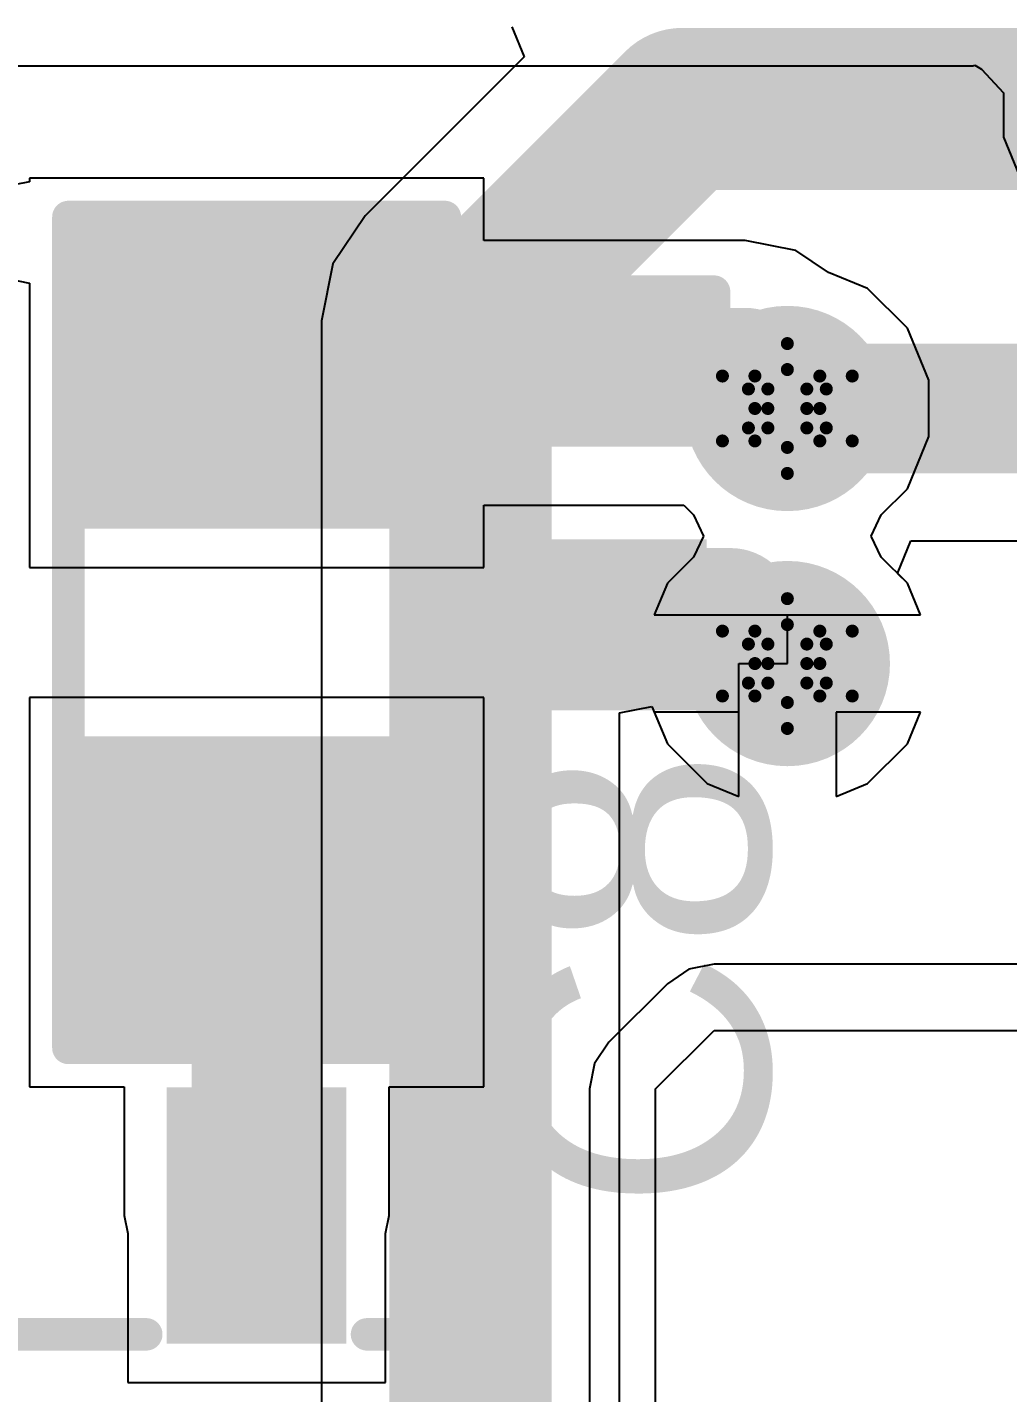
# Model space of a CAD drawing. Header units: inches. Extents: x -18 to 237, y -41 to 211.
# Drawn here: x 20.58 to 24.42, y 89.7 to 95.04 of the extents above; entities that cross this region are included whole.
import ezdxf

# ---------------------------------------------------------------- set-up
doc = ezdxf.new("R2010")
doc.units = ezdxf.units.IN
for name, color, linetype in [('Bottom Layer', 5, 'Continuous'), ('Bottom Solder', 6, 'Continuous'), ('Drill Drawing', 1, 'Continuous'), ('Top Layer', 1, 'Continuous'), ('Top Overlay', 2, 'Continuous'), ('Top Paste', 8, 'Continuous'), ('Top Solder', 216, 'Continuous'), ('Via Holes', 16, 'Continuous')]:
    doc.layers.add(name, color=color, linetype=linetype)
doc.styles.add('Arial', font='', dxfattribs={"height": 0.2})
doc.styles.get('Arial').set_extended_font_data('Arial')

# ---------------------------------------------------------------- blocks, each defined once
blk = doc.blocks.new('RES_0805_70')
at = {"layer": 'Top Layer'}
for points in [[(-1.524, 0.635), (-0.508, 0.635), (-0.508, -0.635), (-1.524, -0.635)], [(0.508, 0.635), (1.524, 0.635), (1.524, -0.635), (0.508, -0.635)]]:
    blk.add_hatch(color=1, dxfattribs=at).paths.add_polyline_path(points)
at = {"layer": 'Top Paste'}
for points in [[(-1.524, 0.635), (-0.508, 0.635), (-0.508, -0.635), (-1.524, -0.635)], [(0.508, 0.635), (1.524, 0.635), (1.524, -0.635), (0.508, -0.635)]]:
    blk.add_hatch(color=8, dxfattribs=at).paths.add_polyline_path(points)
at = {"layer": 'Top Solder'}
for points in [[(-1.6256, 0.7366), (-0.4064, 0.7366), (-0.4064, -0.7366), (-1.6256, -0.7366)], [(0.4064, 0.7366), (1.6256, 0.7366), (1.6256, -0.7366), (0.4064, -0.7366)]]:
    blk.add_hatch(color=216, dxfattribs=at).paths.add_polyline_path(points)
at = {"layer": 'Top Overlay'}
for points in [[(-1.6256, 0.7366, 0.127, 0.127, 0), (1.6256, 0.7366, 0.127, 0.127, 0)], [(-1.6256, 0.7366, 0.127, 0.127, 0), (-1.6256, -0.7366, 0.127, 0.127, 0)], [(1.6256, 0.7366, 0.127, 0.127, 0), (1.6256, -0.7366, 0.127, 0.127, 0)], [(-1.6256, -0.7366, 0.127, 0.127, 0), (1.6256, -0.7366, 0.127, 0.127, 0)]]:
    blk.add_lwpolyline(points, format="xyseb", dxfattribs=at)
for points in [[(-1.65735, 0.7366, 0.0635, 0.0635, 1), (-1.59385, 0.7366, 0.0635, 0.0635, 1)], [(-1.65735, 0.7366, 0.0635, 0.0635, 1), (-1.59385, 0.7366, 0.0635, 0.0635, 1)], [(1.59385, 0.7366, 0.0635, 0.0635, 1), (1.65735, 0.7366, 0.0635, 0.0635, 1)], [(1.59385, 0.7366, 0.0635, 0.0635, 1), (1.65735, 0.7366, 0.0635, 0.0635, 1)], [(-1.65735, -0.7366, 0.0635, 0.0635, 1), (-1.59385, -0.7366, 0.0635, 0.0635, 1)], [(-1.65735, -0.7366, 0.0635, 0.0635, 1), (-1.59385, -0.7366, 0.0635, 0.0635, 1)], [(1.59385, -0.7366, 0.0635, 0.0635, 1), (1.65735, -0.7366, 0.0635, 0.0635, 1)], [(1.59385, -0.7366, 0.0635, 0.0635, 1), (1.65735, -0.7366, 0.0635, 0.0635, 1)]]:
    blk.add_lwpolyline(points, format="xyseb", close=True, dxfattribs=at)
blk = doc.blocks.new('SOT_323_119')
at = {"layer": 'Top Layer'}
for points in [[(-0.25, 1.5), (0.25, 1.5), (0.25, 0.7), (-0.25, 0.7)], [(-0.9, -0.7), (-0.4, -0.7), (-0.4, -1.5), (-0.9, -1.5)], [(0.9, -1.5), (0.4, -1.5), (0.4, -0.7), (0.9, -0.7)]]:
    blk.add_hatch(color=1, dxfattribs=at).paths.add_polyline_path(points)
at = {"layer": 'Top Paste'}
for points in [[(-0.25, 1.5), (0.25, 1.5), (0.25, 0.7), (-0.25, 0.7)], [(-0.9, -0.7), (-0.4, -0.7), (-0.4, -1.5), (-0.9, -1.5)], [(0.9, -1.5), (0.4, -1.5), (0.4, -0.7), (0.9, -0.7)]]:
    blk.add_hatch(color=8, dxfattribs=at).paths.add_polyline_path(points)
at = {"layer": 'Top Solder'}
for points in [[(-0.3516, 1.6016), (0.3516, 1.6016), (0.3516, 0.5984), (-0.3516, 0.5984)], [(-1.0016, -0.5984), (-0.2984, -0.5984), (-0.2984, -1.6016), (-1.0016, -1.6016)], [(1.0016, -1.6016), (0.2984, -1.6016), (0.2984, -0.5984), (1.0016, -0.5984)]]:
    blk.add_hatch(color=216, dxfattribs=at).paths.add_polyline_path(points)
at = {"layer": 'Top Overlay'}
for points in [[(-1.0414, -0.4318, 0.127, 0.127, 0), (-1.0414, 0.635, 0.127, 0.127, 0)], [(-1.0414, 0.635, 0.127, 0.127, 0), (-0.4318, 0.635, 0.127, 0.127, 0)], [(0.4318, 0.635, 0.127, 0.127, 0), (1.0414, 0.635, 0.127, 0.127, 0)], [(1.0414, -0.4318, 0.127, 0.127, 0), (1.0414, 0.635, 0.127, 0.127, 0)], [(-0.1778, -0.762, 0.127, 0.127, 0), (0.2032, -0.762, 0.127, 0.127, 0)], [(-1.1938, -1.1938, 0.127, 0.127, 0), (-1.1938, -0.9398, 0.127, 0.127, 0)], [(-1.1938, -0.9398, 0.127, 0.127, 0), (-1.0668, -1.0668, 0.127, 0.127, 0)], [(-1.1938, -1.1938, 0.127, 0.127, 0), (-1.0668, -1.0668, 0.127, 0.127, 0)]]:
    blk.add_lwpolyline(points, format="xyseb", dxfattribs=at)
for points in [[(-1.0732, 0.635, 0.0635, 0.0635, 1), (-1.0096, 0.635, 0.0635, 0.0635, 1)], [(-1.0732, 0.635, 0.0635, 0.0635, 1), (-1.0096, 0.635, 0.0635, 0.0635, 1)], [(-0.4636, 0.635, 0.0635, 0.0635, 1), (-0.4001, 0.635, 0.0635, 0.0635, 1)], [(0.4001, 0.635, 0.0635, 0.0635, 1), (0.4636, 0.635, 0.0635, 0.0635, 1)], [(1.0096, 0.635, 0.0635, 0.0635, 1), (1.0732, 0.635, 0.0635, 0.0635, 1)], [(1.0096, 0.635, 0.0635, 0.0635, 1), (1.0732, 0.635, 0.0635, 0.0635, 1)], [(-1.0732, -0.4318, 0.0635, 0.0635, 1), (-1.0096, -0.4318, 0.0635, 0.0635, 1)], [(1.0096, -0.4318, 0.0635, 0.0635, 1), (1.0732, -0.4318, 0.0635, 0.0635, 1)], [(-0.2095, -0.762, 0.0635, 0.0635, 1), (-0.1461, -0.762, 0.0635, 0.0635, 1)], [(0.1714, -0.762, 0.0635, 0.0635, 1), (0.2349, -0.762, 0.0635, 0.0635, 1)], [(-1.2255, -0.9398, 0.0635, 0.0635, 1), (-1.1621, -0.9398, 0.0635, 0.0635, 1)], [(-1.2255, -0.9398, 0.0635, 0.0635, 1), (-1.1621, -0.9398, 0.0635, 0.0635, 1)], [(-1.0985, -1.0668, 0.0635, 0.0635, 1), (-1.0351, -1.0668, 0.0635, 0.0635, 1)], [(-1.0985, -1.0668, 0.0635, 0.0635, 1), (-1.0351, -1.0668, 0.0635, 0.0635, 1)], [(-1.2255, -1.1938, 0.0635, 0.0635, 1), (-1.1621, -1.1938, 0.0635, 0.0635, 1)], [(-1.2255, -1.1938, 0.0635, 0.0635, 1), (-1.1621, -1.1938, 0.0635, 0.0635, 1)]]:
    blk.add_lwpolyline(points, format="xyseb", close=True, dxfattribs=at)
blk = doc.blocks.new('C___0402_155')
at = {"layer": 'Top Layer'}
for points in [[(-0.6985, -0.3175), (-0.6985, 0.3175), (-0.2413, 0.3175), (-0.2413, -0.3175)], [(0.2413, -0.3175), (0.2413, 0.3175), (0.6985, 0.3175), (0.6985, -0.3175)]]:
    blk.add_hatch(color=1, dxfattribs=at).paths.add_polyline_path(points)
at = {"layer": 'Top Paste'}
for points in [[(-0.6985, -0.3175), (-0.6985, 0.3175), (-0.2413, 0.3175), (-0.2413, -0.3175)], [(0.2413, -0.3175), (0.2413, 0.3175), (0.6985, 0.3175), (0.6985, -0.3175)]]:
    blk.add_hatch(color=8, dxfattribs=at).paths.add_polyline_path(points)
at = {"layer": 'Top Solder'}
for points in [[(-0.7585, -0.3775), (-0.7585, 0.3775), (-0.1813, 0.3775), (-0.1813, -0.3775)], [(0.1813, -0.3775), (0.1813, 0.3775), (0.7585, 0.3775), (0.7585, -0.3775)]]:
    blk.add_hatch(color=216, dxfattribs=at).paths.add_polyline_path(points)
at = {"layer": 'Top Overlay'}
for points in [[(-0.2794, 0.4064, 0.127, 0.127, 0), (-0.7874, 0.4064, 0.127, 0.127, 0)], [(-0.7874, -0.4064, 0.127, 0.127, 0), (-0.7874, 0.4064, 0.127, 0.127, 0)], [(0.7874, 0.4064, 0.127, 0.127, 0), (0.2794, 0.4064, 0.127, 0.127, 0)], [(0.7874, -0.4064, 0.127, 0.127, 0), (0.7874, 0.4064, 0.127, 0.127, 0)], [(-0.2794, -0.4064, 0.127, 0.127, 0), (-0.7874, -0.4064, 0.127, 0.127, 0)], [(0.7874, -0.4064, 0.127, 0.127, 0), (0.2794, -0.4064, 0.127, 0.127, 0)]]:
    blk.add_lwpolyline(points, format="xyseb", dxfattribs=at)
for points in [[(-0.8191, 0.4064, 0.0635, 0.0635, 1), (-0.7556, 0.4064, 0.0635, 0.0635, 1)], [(-0.8191, 0.4064, 0.0635, 0.0635, 1), (-0.7556, 0.4064, 0.0635, 0.0635, 1)], [(-0.3111, 0.4064, 0.0635, 0.0635, 1), (-0.2477, 0.4064, 0.0635, 0.0635, 1)], [(0.2477, 0.4064, 0.0635, 0.0635, 1), (0.3111, 0.4064, 0.0635, 0.0635, 1)], [(0.7556, 0.4064, 0.0635, 0.0635, 1), (0.8191, 0.4064, 0.0635, 0.0635, 1)], [(0.7556, 0.4064, 0.0635, 0.0635, 1), (0.8191, 0.4064, 0.0635, 0.0635, 1)], [(-0.8191, -0.4064, 0.0635, 0.0635, 1), (-0.7556, -0.4064, 0.0635, 0.0635, 1)], [(-0.8191, -0.4064, 0.0635, 0.0635, 1), (-0.7556, -0.4064, 0.0635, 0.0635, 1)], [(-0.3111, -0.4064, 0.0635, 0.0635, 1), (-0.2477, -0.4064, 0.0635, 0.0635, 1)], [(0.2477, -0.4064, 0.0635, 0.0635, 1), (0.3111, -0.4064, 0.0635, 0.0635, 1)], [(0.7556, -0.4064, 0.0635, 0.0635, 1), (0.8191, -0.4064, 0.0635, 0.0635, 1)], [(0.7556, -0.4064, 0.0635, 0.0635, 1), (0.8191, -0.4064, 0.0635, 0.0635, 1)]]:
    blk.add_lwpolyline(points, format="xyseb", close=True, dxfattribs=at)

msp = doc.modelspace()

# ---------------------------------------------------------------- hatches: boundary and pattern name
at = {"layer": 'Bottom Layer'}
h = msp.add_hatch(color=5, dxfattribs=at)
edge = h.paths.add_edge_path()
edge.add_arc((23.5531, 93.5512), 0.3, 0, 360)
h = msp.add_hatch(color=5, dxfattribs=at)
edge = h.paths.add_edge_path()
edge.add_arc((23.5531, 92.5532), 0.3, 0, 360)
at = {"layer": 'Bottom Solder'}
h = msp.add_hatch(color=6, dxfattribs=at)
edge = h.paths.add_edge_path()
edge.add_arc((23.5531, 93.5512), 0.4016, 0, 360)
h = msp.add_hatch(color=6, dxfattribs=at)
edge = h.paths.add_edge_path()
edge.add_arc((23.5531, 92.5532), 0.4016, 0, 360)
at = {"layer": 'Top Layer'}
h = msp.add_hatch(color=1, dxfattribs=at)
edge = h.paths.add_edge_path()
edge.add_arc((23.5531, 93.5512), 0.3, 0, 360)
h = msp.add_hatch(color=1, dxfattribs=at)
edge = h.paths.add_edge_path()
edge.add_arc((23.5531, 92.5532), 0.3, 0, 360)
at = {"layer": 'Top Solder'}
h = msp.add_hatch(color=216, dxfattribs=at)
edge = h.paths.add_edge_path()
edge.add_arc((23.5531, 93.5512), 0.4016, 0, 360)
h = msp.add_hatch(color=216, dxfattribs=at)
edge = h.paths.add_edge_path()
edge.add_arc((23.5531, 92.5532), 0.4016, 0, 360)
at = {"layer": 'Via Holes'}
h = msp.add_hatch(color=7, dxfattribs=at)
edge = h.paths.add_edge_path()
edge.add_arc((23.5531, 93.5512), 0.15, 0, 360)
h = msp.add_hatch(color=7, dxfattribs=at)
edge = h.paths.add_edge_path()
edge.add_arc((23.5531, 92.5532), 0.15, 0, 360)

# ---------------------------------------------------------------- linework, layer by layer
at = {"layer": 'Bottom Layer'}
for p, q in [((22.4746, 95.0448), (22.5232, 94.9275)), ((22.5232, 94.9275), (21.9014, 94.3056)), ((21.9014, 94.3056), (21.7751, 94.1166)), ((21.7751, 94.1166), (21.7307, 93.8936)), ((21.7307, 93.8936), (21.7307, 85.6904)), ((23.9836, 92.9062), (24.0362, 93.0332)), ((24.0362, 93.0332), (27.4188, 93.0332)), ((24.0228, 92.8671), (23.9836, 92.9062)), ((24.0739, 92.7437), (24.0228, 92.8671)), ((23.5531, 92.5532), (23.5531, 92.7437)), ((23.5531, 92.7437), (24.0739, 92.7437)), ((23.3626, 92.0325), (23.3626, 92.5532)), ((23.3626, 92.5532), (23.5531, 92.5532)), ((22.8961, 92.3599), (23.0231, 92.3852)), ((23.0231, 92.3852), (23.0835, 92.2394)), ((22.8961, 85.9318), (22.8961, 92.3599)), ((24.0739, 92.3627), (23.7436, 92.3627)), ((23.7436, 92.3627), (23.7436, 92.0325)), ((24.0228, 92.2394), (24.0739, 92.3627)), ((23.0835, 92.2394), (23.2393, 92.0836)), ((23.8669, 92.0836), (24.0228, 92.2394)), ((23.2393, 92.0836), (23.3626, 92.0325)), ((23.7436, 92.0325), (23.8669, 92.0836))]:
    msp.add_line(p, q, dxfattribs=at)
for points in [[(22.3134, 93.8936, 0.635, 0.635, 0), (23.1428, 94.723, 0.635, 0.635, 0)], [(23.1428, 94.723, 0.635, 0.635, 0), (24.9525, 94.723, 0.635, 0.635, 0)], [(22.3134, 85.6904, 0.635, 0.635, 0), (22.3134, 93.8936, 0.635, 0.635, 0)], [(23.5531, 93.5512, 0.508, 0.508, 0), (27.593, 93.5512, 0.508, 0.508, 0)]]:
    msp.add_lwpolyline(points, format="xyseb", dxfattribs=at)
for points in [[(22.9841, 94.723, 0.3175, 0.3175, 1), (23.3016, 94.723, 0.3175, 0.3175, 1)], [(22.9841, 94.723, 0.3175, 0.3175, 1), (23.3016, 94.723, 0.3175, 0.3175, 1)], [(22.1547, 93.8936, 0.3175, 0.3175, 1), (22.4722, 93.8936, 0.3175, 0.3175, 1)], [(22.1547, 93.8936, 0.3175, 0.3175, 1), (22.4722, 93.8936, 0.3175, 0.3175, 1)], [(23.4261, 93.5512, 0.254, 0.254, 1), (23.6801, 93.5512, 0.254, 0.254, 1)]]:
    msp.add_lwpolyline(points, format="xyseb", close=True, dxfattribs=at)
at = {"layer": 'Drill Drawing'}
for points in [[(23.4261, 93.6782, 0.0508, 0.0508, 0), (23.5531, 93.8052, 0.0508, 0.0508, 0)], [(23.5531, 93.8052, 0.0508, 0.0508, 0), (23.6801, 93.6782, 0.0508, 0.0508, 0)], [(23.4769, 93.6274, 0.0508, 0.0508, 0), (23.5531, 93.7036, 0.0508, 0.0508, 0)], [(23.5531, 93.7036, 0.0508, 0.0508, 0), (23.6293, 93.6274, 0.0508, 0.0508, 0)], [(23.2991, 93.6782, 0.0508, 0.0508, 0), (23.4261, 93.5512, 0.0508, 0.0508, 0)], [(23.2991, 93.6782, 0.0508, 0.0508, 0), (23.4261, 93.6782, 0.0508, 0.0508, 0)], [(23.4007, 93.6274, 0.0508, 0.0508, 0), (23.4769, 93.5512, 0.0508, 0.0508, 0)], [(23.4007, 93.6274, 0.0508, 0.0508, 0), (23.4769, 93.6274, 0.0508, 0.0508, 0)], [(23.6293, 93.6274, 0.0508, 0.0508, 0), (23.7055, 93.6274, 0.0508, 0.0508, 0)], [(23.6293, 93.5512, 0.0508, 0.0508, 0), (23.7055, 93.6274, 0.0508, 0.0508, 0)], [(23.6801, 93.6782, 0.0508, 0.0508, 0), (23.8071, 93.6782, 0.0508, 0.0508, 0)], [(23.6801, 93.5512, 0.0508, 0.0508, 0), (23.8071, 93.6782, 0.0508, 0.0508, 0)], [(23.2991, 93.4242, 0.0508, 0.0508, 0), (23.4261, 93.5512, 0.0508, 0.0508, 0)], [(23.4007, 93.475, 0.0508, 0.0508, 0), (23.4769, 93.5512, 0.0508, 0.0508, 0)], [(23.6293, 93.5512, 0.0508, 0.0508, 0), (23.7055, 93.475, 0.0508, 0.0508, 0)], [(23.6801, 93.5512, 0.0508, 0.0508, 0), (23.8071, 93.4242, 0.0508, 0.0508, 0)], [(23.4007, 93.475, 0.0508, 0.0508, 0), (23.4769, 93.475, 0.0508, 0.0508, 0)], [(23.4769, 93.475, 0.0508, 0.0508, 0), (23.5531, 93.3988, 0.0508, 0.0508, 0)], [(23.5531, 93.3988, 0.0508, 0.0508, 0), (23.6293, 93.475, 0.0508, 0.0508, 0)], [(23.6293, 93.475, 0.0508, 0.0508, 0), (23.7055, 93.475, 0.0508, 0.0508, 0)], [(23.2991, 93.4242, 0.0508, 0.0508, 0), (23.4261, 93.4242, 0.0508, 0.0508, 0)], [(23.4261, 93.4242, 0.0508, 0.0508, 0), (23.5531, 93.2972, 0.0508, 0.0508, 0)], [(23.5531, 93.2972, 0.0508, 0.0508, 0), (23.6801, 93.4242, 0.0508, 0.0508, 0)], [(23.6801, 93.4242, 0.0508, 0.0508, 0), (23.8071, 93.4242, 0.0508, 0.0508, 0)], [(23.4261, 92.6802, 0.0508, 0.0508, 0), (23.5531, 92.8072, 0.0508, 0.0508, 0)], [(23.5531, 92.8072, 0.0508, 0.0508, 0), (23.6801, 92.6802, 0.0508, 0.0508, 0)], [(23.2991, 92.6802, 0.0508, 0.0508, 0), (23.4261, 92.5532, 0.0508, 0.0508, 0)], [(23.2991, 92.6802, 0.0508, 0.0508, 0), (23.4261, 92.6802, 0.0508, 0.0508, 0)], [(23.4769, 92.6294, 0.0508, 0.0508, 0), (23.5531, 92.7056, 0.0508, 0.0508, 0)], [(23.5531, 92.7056, 0.0508, 0.0508, 0), (23.6293, 92.6294, 0.0508, 0.0508, 0)], [(23.6801, 92.6802, 0.0508, 0.0508, 0), (23.8071, 92.6802, 0.0508, 0.0508, 0)], [(23.6801, 92.5532, 0.0508, 0.0508, 0), (23.8071, 92.6802, 0.0508, 0.0508, 0)], [(23.4007, 92.6294, 0.0508, 0.0508, 0), (23.4769, 92.5532, 0.0508, 0.0508, 0)], [(23.4007, 92.6294, 0.0508, 0.0508, 0), (23.4769, 92.6294, 0.0508, 0.0508, 0)], [(23.6293, 92.6294, 0.0508, 0.0508, 0), (23.7055, 92.6294, 0.0508, 0.0508, 0)], [(23.6293, 92.5532, 0.0508, 0.0508, 0), (23.7055, 92.6294, 0.0508, 0.0508, 0)], [(23.2991, 92.4262, 0.0508, 0.0508, 0), (23.4261, 92.5532, 0.0508, 0.0508, 0)], [(23.4007, 92.477, 0.0508, 0.0508, 0), (23.4769, 92.5532, 0.0508, 0.0508, 0)], [(23.6293, 92.5532, 0.0508, 0.0508, 0), (23.7055, 92.477, 0.0508, 0.0508, 0)], [(23.6801, 92.5532, 0.0508, 0.0508, 0), (23.8071, 92.4262, 0.0508, 0.0508, 0)], [(23.4007, 92.477, 0.0508, 0.0508, 0), (23.4769, 92.477, 0.0508, 0.0508, 0)], [(23.4769, 92.477, 0.0508, 0.0508, 0), (23.5531, 92.4008, 0.0508, 0.0508, 0)], [(23.5531, 92.4008, 0.0508, 0.0508, 0), (23.6293, 92.477, 0.0508, 0.0508, 0)], [(23.6293, 92.477, 0.0508, 0.0508, 0), (23.7055, 92.477, 0.0508, 0.0508, 0)], [(23.2991, 92.4262, 0.0508, 0.0508, 0), (23.4261, 92.4262, 0.0508, 0.0508, 0)], [(23.4261, 92.4262, 0.0508, 0.0508, 0), (23.5531, 92.2992, 0.0508, 0.0508, 0)], [(23.5531, 92.2992, 0.0508, 0.0508, 0), (23.6801, 92.4262, 0.0508, 0.0508, 0)], [(23.6801, 92.4262, 0.0508, 0.0508, 0), (23.8071, 92.4262, 0.0508, 0.0508, 0)]]:
    msp.add_lwpolyline(points, format="xyseb", dxfattribs=at)
for points in [[(23.5404, 93.8052, 0.0254, 0.0254, 1), (23.5658, 93.8052, 0.0254, 0.0254, 1)], [(23.5404, 93.8052, 0.0254, 0.0254, 1), (23.5658, 93.8052, 0.0254, 0.0254, 1)], [(23.5404, 93.7036, 0.0254, 0.0254, 1), (23.5658, 93.7036, 0.0254, 0.0254, 1)], [(23.5404, 93.7036, 0.0254, 0.0254, 1), (23.5658, 93.7036, 0.0254, 0.0254, 1)], [(23.2864, 93.6782, 0.0254, 0.0254, 1), (23.3118, 93.6782, 0.0254, 0.0254, 1)], [(23.2864, 93.6782, 0.0254, 0.0254, 1), (23.3118, 93.6782, 0.0254, 0.0254, 1)], [(23.388, 93.6274, 0.0254, 0.0254, 1), (23.4134, 93.6274, 0.0254, 0.0254, 1)], [(23.388, 93.6274, 0.0254, 0.0254, 1), (23.4134, 93.6274, 0.0254, 0.0254, 1)], [(23.4134, 93.6782, 0.0254, 0.0254, 1), (23.4388, 93.6782, 0.0254, 0.0254, 1)], [(23.4134, 93.6782, 0.0254, 0.0254, 1), (23.4388, 93.6782, 0.0254, 0.0254, 1)], [(23.4642, 93.6274, 0.0254, 0.0254, 1), (23.4896, 93.6274, 0.0254, 0.0254, 1)], [(23.4642, 93.6274, 0.0254, 0.0254, 1), (23.4896, 93.6274, 0.0254, 0.0254, 1)], [(23.6166, 93.6274, 0.0254, 0.0254, 1), (23.642, 93.6274, 0.0254, 0.0254, 1)], [(23.6166, 93.6274, 0.0254, 0.0254, 1), (23.642, 93.6274, 0.0254, 0.0254, 1)], [(23.6674, 93.6782, 0.0254, 0.0254, 1), (23.6928, 93.6782, 0.0254, 0.0254, 1)], [(23.6674, 93.6782, 0.0254, 0.0254, 1), (23.6928, 93.6782, 0.0254, 0.0254, 1)], [(23.6928, 93.6274, 0.0254, 0.0254, 1), (23.7182, 93.6274, 0.0254, 0.0254, 1)], [(23.6928, 93.6274, 0.0254, 0.0254, 1), (23.7182, 93.6274, 0.0254, 0.0254, 1)], [(23.7944, 93.6782, 0.0254, 0.0254, 1), (23.8198, 93.6782, 0.0254, 0.0254, 1)], [(23.7944, 93.6782, 0.0254, 0.0254, 1), (23.8198, 93.6782, 0.0254, 0.0254, 1)], [(23.4134, 93.5512, 0.0254, 0.0254, 1), (23.4388, 93.5512, 0.0254, 0.0254, 1)], [(23.4134, 93.5512, 0.0254, 0.0254, 1), (23.4388, 93.5512, 0.0254, 0.0254, 1)], [(23.4642, 93.5512, 0.0254, 0.0254, 1), (23.4896, 93.5512, 0.0254, 0.0254, 1)], [(23.4642, 93.5512, 0.0254, 0.0254, 1), (23.4896, 93.5512, 0.0254, 0.0254, 1)], [(23.6166, 93.5512, 0.0254, 0.0254, 1), (23.642, 93.5512, 0.0254, 0.0254, 1)], [(23.6166, 93.5512, 0.0254, 0.0254, 1), (23.642, 93.5512, 0.0254, 0.0254, 1)], [(23.6674, 93.5512, 0.0254, 0.0254, 1), (23.6928, 93.5512, 0.0254, 0.0254, 1)], [(23.6674, 93.5512, 0.0254, 0.0254, 1), (23.6928, 93.5512, 0.0254, 0.0254, 1)], [(23.388, 93.475, 0.0254, 0.0254, 1), (23.4134, 93.475, 0.0254, 0.0254, 1)], [(23.388, 93.475, 0.0254, 0.0254, 1), (23.4134, 93.475, 0.0254, 0.0254, 1)], [(23.4642, 93.475, 0.0254, 0.0254, 1), (23.4896, 93.475, 0.0254, 0.0254, 1)], [(23.4642, 93.475, 0.0254, 0.0254, 1), (23.4896, 93.475, 0.0254, 0.0254, 1)], [(23.6166, 93.475, 0.0254, 0.0254, 1), (23.642, 93.475, 0.0254, 0.0254, 1)], [(23.6166, 93.475, 0.0254, 0.0254, 1), (23.642, 93.475, 0.0254, 0.0254, 1)], [(23.6928, 93.475, 0.0254, 0.0254, 1), (23.7182, 93.475, 0.0254, 0.0254, 1)], [(23.6928, 93.475, 0.0254, 0.0254, 1), (23.7182, 93.475, 0.0254, 0.0254, 1)], [(23.2864, 93.4242, 0.0254, 0.0254, 1), (23.3118, 93.4242, 0.0254, 0.0254, 1)], [(23.2864, 93.4242, 0.0254, 0.0254, 1), (23.3118, 93.4242, 0.0254, 0.0254, 1)], [(23.4134, 93.4242, 0.0254, 0.0254, 1), (23.4388, 93.4242, 0.0254, 0.0254, 1)], [(23.4134, 93.4242, 0.0254, 0.0254, 1), (23.4388, 93.4242, 0.0254, 0.0254, 1)], [(23.6674, 93.4242, 0.0254, 0.0254, 1), (23.6928, 93.4242, 0.0254, 0.0254, 1)], [(23.6674, 93.4242, 0.0254, 0.0254, 1), (23.6928, 93.4242, 0.0254, 0.0254, 1)], [(23.7944, 93.4242, 0.0254, 0.0254, 1), (23.8198, 93.4242, 0.0254, 0.0254, 1)], [(23.7944, 93.4242, 0.0254, 0.0254, 1), (23.8198, 93.4242, 0.0254, 0.0254, 1)], [(23.5404, 93.3988, 0.0254, 0.0254, 1), (23.5658, 93.3988, 0.0254, 0.0254, 1)], [(23.5404, 93.3988, 0.0254, 0.0254, 1), (23.5658, 93.3988, 0.0254, 0.0254, 1)], [(23.5404, 93.2972, 0.0254, 0.0254, 1), (23.5658, 93.2972, 0.0254, 0.0254, 1)], [(23.5404, 93.2972, 0.0254, 0.0254, 1), (23.5658, 93.2972, 0.0254, 0.0254, 1)], [(23.5404, 92.8072, 0.0254, 0.0254, 1), (23.5658, 92.8072, 0.0254, 0.0254, 1)], [(23.5404, 92.8072, 0.0254, 0.0254, 1), (23.5658, 92.8072, 0.0254, 0.0254, 1)], [(23.2864, 92.6802, 0.0254, 0.0254, 1), (23.3118, 92.6802, 0.0254, 0.0254, 1)], [(23.2864, 92.6802, 0.0254, 0.0254, 1), (23.3118, 92.6802, 0.0254, 0.0254, 1)], [(23.4134, 92.6802, 0.0254, 0.0254, 1), (23.4388, 92.6802, 0.0254, 0.0254, 1)], [(23.4134, 92.6802, 0.0254, 0.0254, 1), (23.4388, 92.6802, 0.0254, 0.0254, 1)], [(23.5404, 92.7056, 0.0254, 0.0254, 1), (23.5658, 92.7056, 0.0254, 0.0254, 1)], [(23.5404, 92.7056, 0.0254, 0.0254, 1), (23.5658, 92.7056, 0.0254, 0.0254, 1)], [(23.6674, 92.6802, 0.0254, 0.0254, 1), (23.6928, 92.6802, 0.0254, 0.0254, 1)], [(23.6674, 92.6802, 0.0254, 0.0254, 1), (23.6928, 92.6802, 0.0254, 0.0254, 1)], [(23.7944, 92.6802, 0.0254, 0.0254, 1), (23.8198, 92.6802, 0.0254, 0.0254, 1)], [(23.7944, 92.6802, 0.0254, 0.0254, 1), (23.8198, 92.6802, 0.0254, 0.0254, 1)], [(23.388, 92.6294, 0.0254, 0.0254, 1), (23.4134, 92.6294, 0.0254, 0.0254, 1)], [(23.388, 92.6294, 0.0254, 0.0254, 1), (23.4134, 92.6294, 0.0254, 0.0254, 1)], [(23.4642, 92.6294, 0.0254, 0.0254, 1), (23.4896, 92.6294, 0.0254, 0.0254, 1)], [(23.4642, 92.6294, 0.0254, 0.0254, 1), (23.4896, 92.6294, 0.0254, 0.0254, 1)], [(23.6166, 92.6294, 0.0254, 0.0254, 1), (23.642, 92.6294, 0.0254, 0.0254, 1)], [(23.6166, 92.6294, 0.0254, 0.0254, 1), (23.642, 92.6294, 0.0254, 0.0254, 1)], [(23.6928, 92.6294, 0.0254, 0.0254, 1), (23.7182, 92.6294, 0.0254, 0.0254, 1)], [(23.6928, 92.6294, 0.0254, 0.0254, 1), (23.7182, 92.6294, 0.0254, 0.0254, 1)], [(23.4134, 92.5532, 0.0254, 0.0254, 1), (23.4388, 92.5532, 0.0254, 0.0254, 1)], [(23.4134, 92.5532, 0.0254, 0.0254, 1), (23.4388, 92.5532, 0.0254, 0.0254, 1)], [(23.4642, 92.5532, 0.0254, 0.0254, 1), (23.4896, 92.5532, 0.0254, 0.0254, 1)], [(23.4642, 92.5532, 0.0254, 0.0254, 1), (23.4896, 92.5532, 0.0254, 0.0254, 1)], [(23.6166, 92.5532, 0.0254, 0.0254, 1), (23.642, 92.5532, 0.0254, 0.0254, 1)], [(23.6166, 92.5532, 0.0254, 0.0254, 1), (23.642, 92.5532, 0.0254, 0.0254, 1)], [(23.6674, 92.5532, 0.0254, 0.0254, 1), (23.6928, 92.5532, 0.0254, 0.0254, 1)], [(23.6674, 92.5532, 0.0254, 0.0254, 1), (23.6928, 92.5532, 0.0254, 0.0254, 1)], [(23.388, 92.477, 0.0254, 0.0254, 1), (23.4134, 92.477, 0.0254, 0.0254, 1)], [(23.388, 92.477, 0.0254, 0.0254, 1), (23.4134, 92.477, 0.0254, 0.0254, 1)], [(23.4642, 92.477, 0.0254, 0.0254, 1), (23.4896, 92.477, 0.0254, 0.0254, 1)], [(23.4642, 92.477, 0.0254, 0.0254, 1), (23.4896, 92.477, 0.0254, 0.0254, 1)], [(23.6166, 92.477, 0.0254, 0.0254, 1), (23.642, 92.477, 0.0254, 0.0254, 1)], [(23.6166, 92.477, 0.0254, 0.0254, 1), (23.642, 92.477, 0.0254, 0.0254, 1)], [(23.6928, 92.477, 0.0254, 0.0254, 1), (23.7182, 92.477, 0.0254, 0.0254, 1)], [(23.6928, 92.477, 0.0254, 0.0254, 1), (23.7182, 92.477, 0.0254, 0.0254, 1)], [(23.2864, 92.4262, 0.0254, 0.0254, 1), (23.3118, 92.4262, 0.0254, 0.0254, 1)], [(23.2864, 92.4262, 0.0254, 0.0254, 1), (23.3118, 92.4262, 0.0254, 0.0254, 1)], [(23.4134, 92.4262, 0.0254, 0.0254, 1), (23.4388, 92.4262, 0.0254, 0.0254, 1)], [(23.4134, 92.4262, 0.0254, 0.0254, 1), (23.4388, 92.4262, 0.0254, 0.0254, 1)], [(23.5404, 92.4008, 0.0254, 0.0254, 1), (23.5658, 92.4008, 0.0254, 0.0254, 1)], [(23.5404, 92.4008, 0.0254, 0.0254, 1), (23.5658, 92.4008, 0.0254, 0.0254, 1)], [(23.6674, 92.4262, 0.0254, 0.0254, 1), (23.6928, 92.4262, 0.0254, 0.0254, 1)], [(23.6674, 92.4262, 0.0254, 0.0254, 1), (23.6928, 92.4262, 0.0254, 0.0254, 1)], [(23.7944, 92.4262, 0.0254, 0.0254, 1), (23.8198, 92.4262, 0.0254, 0.0254, 1)], [(23.7944, 92.4262, 0.0254, 0.0254, 1), (23.8198, 92.4262, 0.0254, 0.0254, 1)], [(23.5404, 92.2992, 0.0254, 0.0254, 1), (23.5658, 92.2992, 0.0254, 0.0254, 1)], [(23.5404, 92.2992, 0.0254, 0.0254, 1), (23.5658, 92.2992, 0.0254, 0.0254, 1)]]:
    msp.add_lwpolyline(points, format="xyseb", close=True, dxfattribs=at)
at = {"layer": 'Top Layer'}
for p, q in [((20.137, 94.8924), (24.2785, 94.8924)), ((24.2785, 94.8924), (24.2862, 94.8939)), ((24.2862, 94.8939), (24.3131, 94.8794)), ((24.3131, 94.8794), (24.3985, 94.7868)), ((24.3985, 94.7868), (24.3985, 94.6128)), ((24.3985, 94.6128), (24.4828, 94.4092)), ((22.3654, 94.4529), (20.5874, 94.4529)), ((20.5874, 94.4529), (20.5874, 94.4383)), ((22.3654, 94.2089), (22.3654, 94.4529)), ((20.5874, 94.4383), (20.4604, 94.4131)), ((23.3885, 94.2089), (22.3654, 94.2089)), ((23.5867, 94.1694), (23.3885, 94.2089)), ((23.7147, 94.0839), (23.5867, 94.1694)), ((23.8669, 94.0209), (23.7147, 94.0839)), ((20.4604, 94.067), (20.5874, 94.0417)), ((20.5874, 94.0417), (20.5874, 92.9289)), ((24.0228, 93.865), (23.8669, 94.0209)), ((24.1071, 93.6614), (24.0228, 93.865)), ((24.1071, 93.441), (24.1071, 93.6614)), ((24.0228, 93.2374), (24.1071, 93.441)), ((23.9206, 93.1352), (24.0228, 93.2374)), ((22.3654, 92.9289), (22.3654, 93.1729)), ((22.3654, 93.1729), (23.1479, 93.1729)), ((23.1479, 93.1729), (23.1857, 93.1352)), ((23.1857, 93.1352), (23.2253, 93.0522)), ((23.8809, 93.0522), (23.9206, 93.1352)), ((23.2253, 93.0522), (23.1857, 92.9693)), ((23.9206, 92.9693), (23.8809, 93.0522)), ((23.1857, 92.9693), (23.0835, 92.8671)), ((24.0228, 92.8671), (23.9206, 92.9693)), ((20.5874, 92.9289), (22.3654, 92.9289)), ((23.0835, 92.8671), (23.0324, 92.7437)), ((24.0739, 92.7437), (24.0228, 92.8671)), ((23.0324, 92.7437), (24.0739, 92.7437)), ((22.3654, 92.4209), (20.5874, 92.4209)), ((20.5874, 92.4209), (20.5874, 90.8969)), ((22.3654, 90.8969), (22.3654, 92.4209)), ((23.3626, 92.3627), (23.0324, 92.3627)), ((23.0324, 92.3627), (23.0835, 92.2394)), ((23.3626, 92.0325), (23.3626, 92.3627)), ((24.0739, 92.3627), (23.7436, 92.3627)), ((23.7436, 92.3627), (23.7436, 92.0325)), ((24.0228, 92.2394), (24.0739, 92.3627)), ((23.0835, 92.2394), (23.2393, 92.0836)), ((23.8669, 92.0836), (24.0228, 92.2394)), ((23.2393, 92.0836), (23.3626, 92.0325)), ((23.7436, 92.0325), (23.8669, 92.0836)), ((23.1675, 91.3568), (23.0835, 91.3006)), ((23.2666, 91.3765), (23.1675, 91.3568)), ((24.9525, 91.3765), (23.2666, 91.3765)), ((23.0835, 91.3006), (22.8547, 91.0718)), ((23.0378, 90.8887), (23.2666, 91.1175)), ((23.2666, 91.1175), (24.9525, 91.1175)), ((22.8547, 91.0718), (22.7985, 90.9878)), ((22.7985, 90.9878), (22.7788, 90.8887)), ((20.5874, 90.8969), (20.9584, 90.8969)), ((20.9584, 90.8969), (20.9584, 90.3936)), ((21.9944, 90.3936), (21.9944, 90.8969)), ((21.9944, 90.8969), (22.3654, 90.8969)), ((22.7788, 90.8887), (22.7788, 87.506)), ((23.0378, 87.506), (23.0378, 90.8887)), ((20.9584, 90.3936), (20.9724, 90.3235)), ((21.9804, 90.3235), (21.9944, 90.3936)), ((20.9724, 90.3235), (20.9724, 89.7396)), ((21.9804, 89.7396), (21.9804, 90.3235)), ((20.9724, 89.7396), (21.9804, 89.7396))]:
    msp.add_line(p, q, dxfattribs=at)
for points in [[(21.4764, 93.6909, 0.508, 0.508, 0), (22.86, 93.6909, 0.508, 0.508, 0)], [(22.86, 93.6909, 0.508, 0.508, 0), (23.3885, 93.6909, 0.508, 0.508, 0)], [(23.3885, 93.6909, 0.508, 0.508, 0), (23.5282, 93.5512, 0.508, 0.508, 0)], [(23.5282, 93.5512, 0.508, 0.508, 0), (23.5531, 93.5512, 0.508, 0.508, 0)], [(22.86, 92.7511, 0.508, 0.508, 0), (23.3304, 92.7511, 0.508, 0.508, 0)], [(23.3304, 92.7511, 0.508, 0.508, 0), (23.5282, 92.5532, 0.508, 0.508, 0)], [(23.5282, 92.5532, 0.508, 0.508, 0), (23.5531, 92.5532, 0.508, 0.508, 0)], [(21.4764, 90.3936, 0.508, 0.508, 0), (21.4764, 91.6589, 0.508, 0.508, 0)]]:
    msp.add_lwpolyline(points, format="xyseb", dxfattribs=at)
for points in [[(21.3494, 93.6909, 0.254, 0.254, 1), (21.6034, 93.6909, 0.254, 0.254, 1)], [(22.733, 93.6909, 0.254, 0.254, 1), (22.987, 93.6909, 0.254, 0.254, 1)], [(22.733, 93.6909, 0.254, 0.254, 1), (22.987, 93.6909, 0.254, 0.254, 1)], [(23.2615, 93.6909, 0.254, 0.254, 1), (23.5155, 93.6909, 0.254, 0.254, 1)], [(23.2615, 93.6909, 0.254, 0.254, 1), (23.5155, 93.6909, 0.254, 0.254, 1)], [(23.4012, 93.5512, 0.254, 0.254, 1), (23.6552, 93.5512, 0.254, 0.254, 1)], [(23.4012, 93.5512, 0.254, 0.254, 1), (23.6552, 93.5512, 0.254, 0.254, 1)], [(23.4261, 93.5512, 0.254, 0.254, 1), (23.6801, 93.5512, 0.254, 0.254, 1)], [(22.733, 92.7511, 0.254, 0.254, 1), (22.987, 92.7511, 0.254, 0.254, 1)], [(23.2034, 92.7511, 0.254, 0.254, 1), (23.4574, 92.7511, 0.254, 0.254, 1)], [(23.2034, 92.7511, 0.254, 0.254, 1), (23.4574, 92.7511, 0.254, 0.254, 1)], [(23.4012, 92.5532, 0.254, 0.254, 1), (23.6552, 92.5532, 0.254, 0.254, 1)], [(23.4012, 92.5532, 0.254, 0.254, 1), (23.6552, 92.5532, 0.254, 0.254, 1)], [(23.4261, 92.5532, 0.254, 0.254, 1), (23.6801, 92.5532, 0.254, 0.254, 1)], [(21.3494, 91.6589, 0.254, 0.254, 1), (21.6034, 91.6589, 0.254, 0.254, 1)], [(21.3494, 90.3936, 0.254, 0.254, 1), (21.6034, 90.3936, 0.254, 0.254, 1)]]:
    msp.add_lwpolyline(points, format="xyseb", close=True, dxfattribs=at)

# ---------------------------------------------------------------- block references
for name, p, rotation in [('RES_0805_70', (21.4764, 92.6749), 90), ('C___0402_155', (22.86, 93.221), 270)]:
    msp.add_blockref(name, p, dxfattribs=dict(rotation=rotation))
msp.add_blockref('SOT_323_119', (21.4764, 89.2936))

# ---------------------------------------------------------------- texts
at = {"layer": 'Top Overlay', "style": 'Arial'}
msp.add_text('C8', height=1.016, rotation=90, dxfattribs=at).set_placement((23.4817, 90.4074))

doc.saveas('drawing.dxf')
